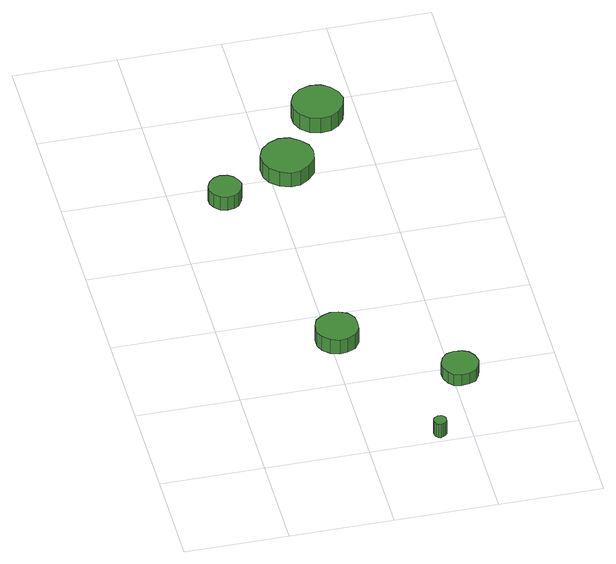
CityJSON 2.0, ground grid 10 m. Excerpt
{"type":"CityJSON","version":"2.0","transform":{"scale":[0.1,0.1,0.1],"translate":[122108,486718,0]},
"CityObjects":{
"tree1":{"type":"SolitaryVegetationObject","attributes":{"function":"something"}},
"tree2":{"type":"SolitaryVegetationObject","attributes":{"function":"something"},"geometry":[{"type":"MultiSurface","lod":"1","boundaries":[[[0,1,2,3,4,5,6,7,8,9,10,11,12,13,14]],[[15,16,17,18,19,20,21,22,23,24,25,26,27,28,29]],[[0,29,28,1]],[[1,28,27,2]],[[2,27,26,3]],[[3,26,25,4]],[[4,25,24,5]],[[5,24,23,6]],[[6,23,22,7]],[[7,22,21,8]],[[8,21,20,9]],[[9,20,19,10]],[[10,19,18,11]],[[11,18,17,12]],[[12,17,16,13]],[[13,16,15,14]],[[14,15,29,0]]]}]},
"tree3":{"type":"SolitaryVegetationObject","attributes":{"function":"something"},"geometry":[{"type":"MultiSurface","lod":"1","boundaries":[[[30,31,32,33,34,35,36,37,38,39,40,41,42,43,44]],[[45,46,47,48,49,50,51,52,53,54,55,56,57,58,59]],[[30,59,58,31]],[[31,58,57,32]],[[32,57,56,33]],[[33,56,55,34]],[[34,55,54,35]],[[35,54,53,36]],[[36,53,52,37]],[[37,52,51,38]],[[38,51,50,39]],[[39,50,49,40]],[[40,49,48,41]],[[41,48,47,42]],[[42,47,46,43]],[[43,46,45,44]],[[44,45,59,30]]]}]},
"tree4":{"type":"SolitaryVegetationObject","attributes":{"function":"something"},"geometry":[{"type":"MultiSurface","lod":"1","boundaries":[[[60,61,62,63,64,65,66,67,68,69,70,71,72,73,74]],[[75,76,77,78,79,80,81,82,83,84,85,86,87,88,89]],[[60,89,88,61]],[[61,88,87,62]],[[62,87,86,63]],[[63,86,85,64]],[[64,85,84,65]],[[65,84,83,66]],[[66,83,82,67]],[[67,82,81,68]],[[68,81,80,69]],[[69,80,79,70]],[[70,79,78,71]],[[71,78,77,72]],[[72,77,76,73]],[[73,76,75,74]],[[74,75,89,60]]]}]},
"tree5":{"type":"SolitaryVegetationObject","attributes":{"function":"something"},"geometry":[{"type":"MultiSurface","lod":"1","boundaries":[[[90,91,92,93,94,95,96,97,98,99,100,101,102,103,104]],[[105,106,107,108,109,110,111,112,113,114,115,116,117,118,119]],[[90,119,118,91]],[[91,118,117,92]],[[92,117,116,93]],[[93,116,115,94]],[[94,115,114,95]],[[95,114,113,96]],[[96,113,112,97]],[[97,112,111,98]],[[98,111,110,99]],[[99,110,109,100]],[[100,109,108,101]],[[101,108,107,102]],[[102,107,106,103]],[[103,106,105,104]],[[104,105,119,90]]]}]},
"tree6":{"type":"SolitaryVegetationObject","attributes":{"function":"something"},"geometry":[{"type":"MultiSurface","lod":"1","boundaries":[[[120,121,122,123,124,125,126,127,128,129,130,131,132,133,134]],[[135,136,137,138,139,140,141,142,143,144,145,146,147,148,149]],[[120,149,148,121]],[[121,148,147,122]],[[122,147,146,123]],[[123,146,145,124]],[[124,145,144,125]],[[125,144,143,126]],[[126,143,142,127]],[[127,142,141,128]],[[128,141,140,129]],[[129,140,139,130]],[[130,139,138,131]],[[131,138,137,132]],[[132,137,136,133]],[[133,136,135,134]],[[134,135,149,120]]]}]},
"tree7":{"type":"SolitaryVegetationObject","attributes":{"function":"something"},"geometry":[{"type":"MultiSurface","lod":"1","boundaries":[[[150,151,152,153,154,155,156,157,158,159,160,161,162,163,164]],[[165,166,167,168,169,170,171,172,173,174,175,176,177,178,179]],[[150,179,178,151]],[[151,178,177,152]],[[152,177,176,153]],[[153,176,175,154]],[[154,175,174,155]],[[155,174,173,156]],[[156,173,172,157]],[[157,172,171,158]],[[158,171,170,159]],[[159,170,169,160]],[[160,169,168,161]],[[161,168,167,162]],[[162,167,166,163]],[[163,166,165,164]],[[164,165,179,150]]]}]}
},
"vertices":[
[127,164,17],[126,172,17],[121,179,17],[113,183,17],[105,184,17],[97,181,17],[90,176,17],[87,168,17],[87,159,17],[90,152,17],[97,146,17],[105,143,17],[113,144,17],[121,148,17],[126,155,17],[126,155,0],[121,148,0],[113,144,0],[105,143,0],[97,146,0],[90,152,0],[87,159,0],[87,168,0],[90,176,0],[97,181,0],[105,184,0],[113,183,0],[121,179,0],[126,172,0],[127,164,0],
[68,382,17],[66,388,17],[62,394,17],[57,397,17],[50,398,17],[44,396,17],[39,391,17],[36,385,17],[36,379,17],[39,373,17],[44,368,17],[50,366,17],[57,367,17],[62,370,17],[66,376,17],[66,376,1],[62,370,1],[57,367,1],[50,366,1],[44,368,1],[39,373,1],[36,379,1],[36,385,1],[39,391,1],[44,396,1],[50,398,1],[57,397,1],[62,394,1],[66,388,1],[68,382,1],
[176,12,16],[176,14,16],[174,17,16],[172,18,16],[169,18,16],[167,17,16],[165,16,16],[164,13,16],[164,10,16],[165,8,16],[167,6,16],[169,5,16],[172,6,16],[174,7,16],[176,9,16],[176,9,0],[174,7,0],[172,6,0],[169,5,0],[167,6,0],[165,8,0],[164,10,0],[164,13,0],[165,16,0],[167,17,0],[169,18,0],[172,18,0],[174,17,0],[176,14,0],[176,12,0],
[225,89,14],[223,97,14],[219,103,14],[213,106,14],[205,107,14],[198,105,14],[193,100,14],[190,93,14],[190,86,14],[193,79,14],[198,74,14],[205,72,14],[213,73,14],[219,76,14],[223,82,14],[223,82,1],[219,76,1],[213,73,1],[205,72,1],[198,74,1],[193,79,1],[190,86,1],[190,93,1],[193,100,1],[198,105,1],[205,107,1],[213,106,1],[219,103,1],[223,97,1],[225,89,1],
[143,411,18],[141,421,18],[134,429,18],[125,435,18],[115,436,18],[105,432,18],[97,425,18],[93,416,18],[93,405,18],[97,396,18],[105,389,18],[115,385,18],[125,386,18],[134,392,18],[141,400,18],[141,400,1],[134,392,1],[125,386,1],[115,385,1],[105,389,1],[97,396,1],[93,405,1],[93,416,1],[97,425,1],[105,432,1],[115,436,1],[125,435,1],[134,429,1],[141,421,1],[143,411,1],
[187,477,20],[184,487,20],[178,495,20],[170,500,20],[160,501,20],[150,498,20],[142,491,20],[138,482,20],[138,472,20],[142,463,20],[150,456,20],[160,453,20],[170,454,20],[178,459,20],[184,467,20],[184,467,2],[178,459,2],[170,454,2],[160,453,2],[150,456,2],[142,463,2],[138,472,2],[138,482,2],[142,491,2],[150,498,2],[160,501,2],[170,500,2],[178,495,2],[184,487,2],[187,477,2]
]}
